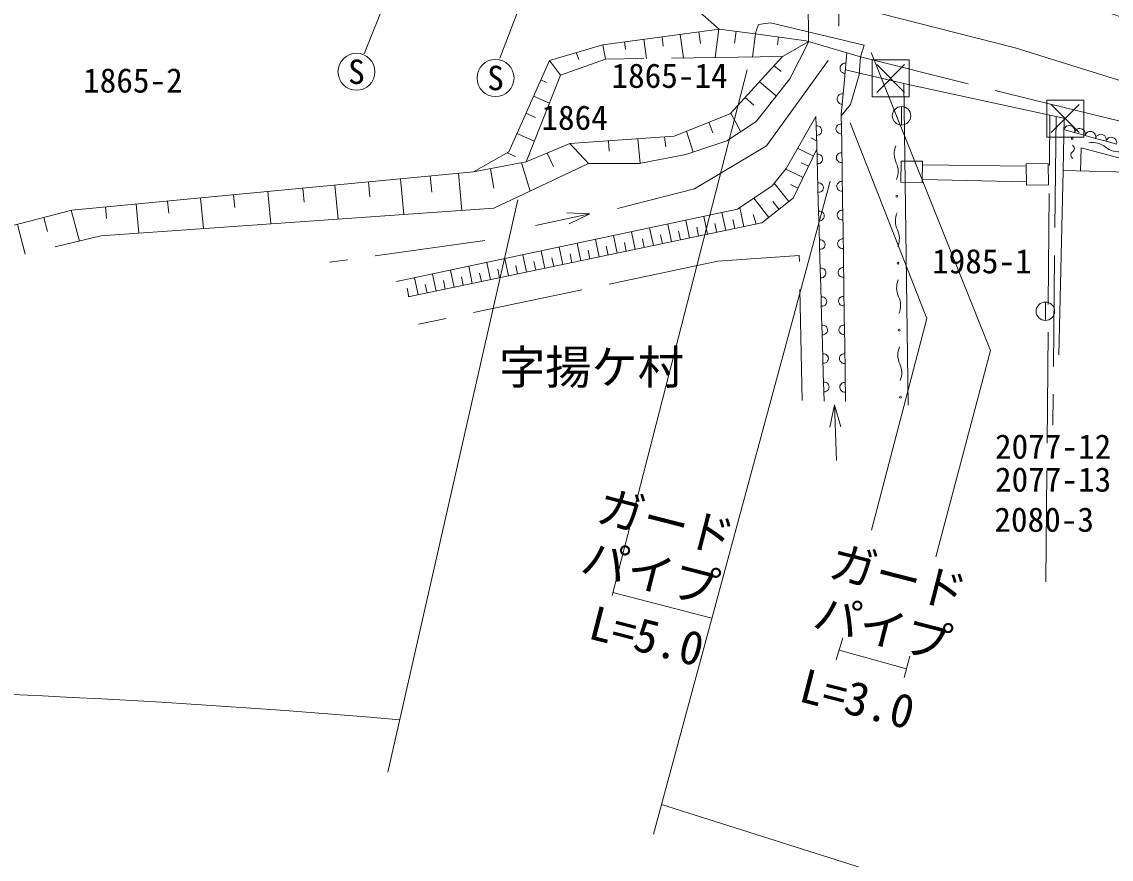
# Model space of a CAD drawing. Units: millimetres, scale not verified. Extents: x 40000 to 680000, y 20000 to 380000.
# Drawn here: x 383533 to 442440, y 259944 to 305196 of the extents above; entities that cross this region are included whole.
import ezdxf
from ezdxf.enums import TextEntityAlignment as Align

# ---------------------------------------------------------------- set-up
doc = ezdxf.new("R2010")
doc.units = ezdxf.units.MM
doc.header["$LTSCALE"] = 1000
doc.linetypes.add('CHAIN', pattern=[18.5, 12, -1.5, 3.5, -1.5])
doc.linetypes.add('DASHED', pattern=[7.5, 6, -1.5])
for name, color, linetype, lineweight in [('M-BGD', 7, 'Continuous', 13), ('M-BGD-EXST', 7, 'Continuous', 13), ('M-BMK', 2, 'CHAIN', 13), ('M-STR-HTXT', 7, 'Continuous', 13), ('M-STR-STRC', 7, 'Continuous', 13)]:
    doc.layers.add(name, color=color, linetype=linetype, lineweight=lineweight)
doc.layers.add('M-BMK-HTXT', color=7, linetype='Continuous')
doc.styles.add('ＭＳ ゴシック', font='')
doc.styles.get('ＭＳ ゴシック').set_extended_font_data('MS Gothic')

msp = doc.modelspace()

# ---------------------------------------------------------------- linework, layer by layer
at = {"layer": 'M-BGD', "linetype": 'DASHED'}
for p, q in [((426080, 304132), (425950, 318900)), ((427572, 318465), (427725, 303647)), ((428882, 303305), (438268, 300959)), ((431224, 301854), (428067, 302601)), ((438912, 274926), (439126, 300148)), ((439466, 300075), (439280, 283396)), ((440779, 297131), (440809, 298382)), ((432238, 297470), (437849, 297389)), ((437860, 296554), (432228, 296676)), ((408576, 293383), (400170, 292201))]:
    msp.add_line(p, q, dxfattribs=at)
at = {"layer": 'M-BGD'}
for p, q in [((420227, 304031), (420143, 304651)), ((421025, 303266), (421229, 304799)), ((422075, 304040), (422160, 304685)), ((416171, 303697), (416116, 304108)), ((417305, 303215), (417165, 304250)), ((418221, 303871), (418152, 304383)), ((419312, 303242), (419140, 304516)), ((423041, 303294), (423207, 304546)), ((424401, 303954), (424457, 304381)), ((424667, 303316), (426087, 304130)), ((413655, 303156), (413518, 303533)), ((414959, 303952), (415094, 303184)), ((428151, 303521), (427998, 301854)), ((412064, 303110), (412661, 302307)), ((424208, 302815), (424602, 302502)), ((411905, 301916), (411595, 302054)), ((423426, 301960), (424329, 301190)), ((427998, 301854), (427845, 300186)), ((431224, 301854), (431459, 284486)), ((439952, 299970), (431224, 301854)), ((412063, 300797), (411206, 301178)), ((423111, 300684), (422647, 301109)), ((411317, 300019), (410794, 300251)), ((421871, 300262), (422408, 299258)), ((426469, 300087), (426514, 298548)), ((427845, 300186), (427869, 298635)), ((439845, 297152), (439897, 299982)), ((419483, 299282), (419831, 298154)), ((420685, 299764), (420892, 299192)), ((440455, 299212), (439886, 299370)), ((411250, 298742), (410309, 299160)), ((415263, 298770), (415297, 298204)), ((416840, 298877), (416972, 297544)), ((418365, 298447), (418282, 298975)), ((426191, 298923), (426507, 298770)), ((441024, 299054), (440455, 299212)), ((441593, 298896), (441024, 299054)), ((442162, 298738), (441593, 298896)), ((442731, 298580), (442162, 298738)), ((410226, 297926), (409778, 298123)), ((411934, 298102), (412281, 297380)), ((413175, 298629), (414171, 297534)), ((425485, 298360), (426344, 297944)), ((426514, 298548), (426558, 297008)), ((427869, 298635), (427892, 297083)), ((407950, 297085), (410808, 297624)), ((410555, 297577), (411022, 296048)), ((425681, 297581), (426076, 297390)), ((431080, 297673), (431066, 296523)), ((432240, 297659), (431080, 297673)), ((432226, 296509), (432240, 297659)), ((439028, 297540), (437848, 297525)), ((437848, 297525), (437862, 296365)), ((439042, 296380), (439028, 297540)), ((407332, 294999), (407141, 297008)), ((409059, 296202), (408879, 297260)), ((424839, 297241), (425783, 296785)), ((426558, 297008), (426602, 295469)), ((427892, 297083), (427915, 295532)), ((400632, 294531), (400457, 296372)), ((402354, 295730), (402276, 296545)), ((404197, 294780), (404013, 296710)), ((405706, 295992), (405623, 296864)), ((424221, 296475), (425010, 295481)), ((425090, 296399), (425501, 296200)), ((431066, 296523), (432226, 296509)), ((437862, 296365), (439042, 296380)), ((395054, 295154), (394988, 295851)), ((397008, 294278), (396841, 296027)), ((398809, 295451), (398737, 296208)), ((388122, 294560), (388062, 295192)), ((389861, 293779), (389712, 295349)), ((391475, 294857), (391412, 295511)), ((393351, 294023), (393194, 295680)), ((422577, 294122), (422361, 295154)), ((423109, 295660), (423931, 294625)), ((424136, 295490), (424478, 295059)), ((426602, 295469), (426646, 293929)), ((427915, 295532), (427938, 293980)), ((384915, 293873), (384718, 294619)), ((386646, 293351), (386209, 295011)), ((414243, 294824), (411309, 294197)), ((414243, 294824), (413007, 294867)), ((414243, 294824), (413132, 294280)), ((420619, 293713), (420416, 294684)), ((421598, 293918), (421394, 294892)), ((423080, 294783), (423237, 294260)), ((383293, 294244), (383717, 292632)), ((417683, 293099), (417481, 294061)), ((418661, 293303), (418460, 294268)), ((419640, 293508), (419438, 294476)), ((420130, 293611), (420028, 294095)), ((421108, 293815), (421007, 294302)), ((422087, 294020), (421985, 294508)), ((427938, 293980), (427961, 292429)), ((414746, 292485), (414547, 293437)), ((415725, 292689), (415525, 293645)), ((416704, 292894), (416503, 293853)), ((417193, 292996), (417093, 293477)), ((418172, 293201), (418071, 293683)), ((419151, 293406), (419050, 293889)), ((426646, 293929), (426690, 292390)), ((411810, 291871), (411612, 292814)), ((412788, 292075), (412590, 293022)), ((413767, 292280), (413569, 293230)), ((414257, 292382), (414157, 292858)), ((415235, 292587), (415136, 293064)), ((416214, 292792), (416114, 293270)), ((408873, 291257), (408678, 292191)), ((409852, 291461), (409656, 292398)), ((410831, 291666), (410634, 292606)), ((411320, 291768), (411222, 292239)), ((412299, 291973), (412200, 292445)), ((413278, 292178), (413179, 292652)), ((426690, 292390), (426735, 290851)), ((427961, 292429), (427985, 290877)), ((406915, 290847), (406721, 291775)), ((407894, 291052), (407700, 291983)), ((408384, 291154), (408286, 291621)), ((409362, 291359), (409265, 291827)), ((410341, 291564), (410243, 292033)), ((404958, 290438), (404765, 291360)), ((405937, 290643), (405743, 291567)), ((406426, 290745), (406329, 291208)), ((407405, 290950), (407308, 291414)), ((404468, 290336), (404372, 290796)), ((405447, 290540), (405351, 291002)), ((426735, 290851), (426779, 289311)), ((427985, 290877), (428008, 289326)), ((426779, 289311), (426823, 287772)), ((428008, 289326), (428031, 287774)), ((426823, 287772), (426867, 286232)), ((428031, 287774), (428054, 286223)), ((426867, 286232), (426911, 284693)), ((428054, 286223), (428078, 284671)), ((427485, 284494), (427226, 283285)), ((427485, 284494), (427826, 283305)), ((427485, 284494), (427587, 281496))]:
    msp.add_line(p, q, dxfattribs=at)
at = {"layer": 'M-BGD', "linetype": 'DASHED'}
for points in [[(421233, 304799), (418920, 306842), (410997, 308458)], [(428882, 303305), (429074, 303937), (424016, 305143), (423369, 305055), (423192, 304555)], [(424667, 303316), (415094, 303184), (412661, 302307), (410808, 297624)], [(427134, 303105), (423804, 298486), (419910, 296176), (415747, 295102)], [(438268, 300959), (444904, 299339), (449635, 297958), (456112, 295296), (465050, 291622), (476800, 286144)], [(440809, 298382), (449712, 296026), (464979, 289589), (476860, 284304)], [(425737, 284738), (425572, 292562), (421162, 292263), (404979, 288852)]]:
    msp.add_lwpolyline(points, dxfattribs=at)
at = {"layer": 'M-BGD'}
for points in [[(428882, 303305), (425942, 304172), (423192, 304555), (421233, 304799), (414959, 303952), (412064, 303110), (409872, 298177), (407950, 297085), (386232, 295017), (383050, 294180)], [(385332, 293029), (387802, 293636), (409052, 295119), (414171, 297534), (416921, 297534), (419447, 298026), (421660, 298763), (423247, 299814), (425058, 302117), (426087, 304130)], [(410808, 297624), (413175, 298629), (418809, 299011), (421840, 300228), (424667, 303316)], [(428882, 303305), (428815, 302334), (428343, 300723), (427846, 300113)], [(403796, 291154), (422240, 295071), (424113, 296340), (424868, 297277), (426469, 300087)], [(404417, 290325), (423555, 294327), (425242, 295664), (426521, 298309)], [(439607, 287200), (439845, 297152), (444113, 297054), (443820, 285827), (453612, 285736)]]:
    msp.add_lwpolyline(points, dxfattribs=at)
for centre in [(440336, 298884), (430846, 295772), (430912, 292151), (430977, 288529), (431042, 284908)]:
    msp.add_circle(centre, 50, dxfattribs=at)
for centre, radius, start, end in [((428055, 302689), 280, 80.6098, 268.90542), ((427902, 301022), 280, 80.60877, 268.90626), ((426532, 299318), 260, 262.74119, 100.5474), ((427818, 299410), 262, 82.38247, 279.33239), ((440171, 299295), 295, 343.58161, 165.37339), ((440740, 299137), 295, 343.58067, 165.37381), ((441310, 298979), 295, 343.58161, 165.37339), ((441427, 297539), 1129, 51.18849, 99.78674), ((441879, 298821), 295, 343.58321, 165.37366), ((442448, 298663), 295, 343.58251, 165.37197), ((427842, 297859), 262, 82.38436, 279.3305), ((431781, 298053), 1075, 156.12286, 205.93996), ((440470, 297992), 210, 123.173, 239.965), ((440241, 298344), 210, 303.17583, 59.96547), ((442842, 299298), 1129, 231.18751, 279.78683), ((426576, 297779), 260, 262.74313, 100.54546), ((429847, 297113), 1075, 336.12073, 25.94208), ((426620, 296240), 260, 262.74313, 100.54546), ((427865, 296307), 262, 82.3814, 279.33349), ((426664, 294700), 260, 262.74313, 100.54546), ((427888, 294756), 262, 82.38457, 279.33251), ((431846, 294432), 1075, 156.12314, 205.93966), ((429912, 293491), 1075, 336.12229, 25.9418), ((426709, 293161), 260, 262.74103, 100.54532), ((427911, 293204), 262, 82.3825, 279.33236), ((426753, 291621), 260, 262.74307, 100.54551), ((427935, 291653), 262, 82.38454, 279.33253), ((431911, 290810), 1075, 156.12314, 205.93966), ((426797, 290082), 260, 262.74313, 100.54546), ((427958, 290101), 262, 82.38247, 279.33239), ((429978, 289870), 1075, 336.12253, 25.94154), ((426841, 288543), 260, 262.74313, 100.54546), ((427981, 288550), 262, 82.3814, 279.33349), ((431976, 287189), 1075, 156.12253, 205.94154), ((426885, 287003), 260, 262.74103, 100.54532), ((428004, 286998), 262, 82.38329, 279.3316), ((430043, 286248), 1075, 336.1231, 25.93971), ((426929, 285464), 260, 262.74313, 100.54546), ((428027, 285447), 262, 82.3825, 279.33236)]:
    msp.add_arc(centre, radius, start, end, dxfattribs=at)
at = {"layer": 'M-BGD-EXST'}
for p, q in [((404550, 309722), (402046, 303464)), ((411369, 308409), (409373, 303233)), ((429770, 301385), (431270, 302885)), ((429770, 302885), (431270, 301385)), ((431103, 300619), (431103, 299619)), ((439202, 299220), (440702, 300720)), ((439202, 300720), (440702, 299220)), ((438879, 290054), (438879, 289054))]:
    msp.add_line(p, q, dxfattribs=at)
for points in [[(429520, 301135), (431520, 301135), (431520, 303135), (429520, 303135)], [(438952, 298970), (440952, 298970), (440952, 300970), (438952, 300970)]]:
    msp.add_lwpolyline(points, close=True, dxfattribs=at)
for centre, radius in [((401631, 302496), 1000), ((409149, 302160), 1000), ((431103, 300119), 500), ((438879, 289554), 500)]:
    msp.add_circle(centre, radius, dxfattribs=at)
at = {"layer": 'M-BMK'}
msp.add_arc((348807, -1457), 321045, 70.20633, 87.75707, dxfattribs=at)
at = {"layer": 'M-STR-HTXT'}
for p, q in [((422757, 302600), (415453, 274187)), ((417682, 261304), (427239, 296593)), ((410350, 295577), (403320, 264654)), ((420843, 272976), (415495, 274350)), ((427922, 271903), (427569, 270712)), ((431372, 270239), (427729, 271249)), ((431555, 270918), (431246, 269771)), ((464002, 248416), (418115, 262902))]:
    msp.add_line(p, q, dxfattribs=at)
for points in [[(432954, 276284), (435906, 287437), (429457, 303541)], [(428334, 299743), (432466, 289167), (429484, 277730)]]:
    msp.add_lwpolyline(points, dxfattribs=at)
msp.add_arc((360037, -246800), 516156, 85.11806, 107.98408, dxfattribs=at)
at = {"layer": 'M-STR-STRC'}
msp.add_lwpolyline([(395632, 312623), (409103, 310316), (422656, 307524), (437241, 303789), (449445, 299992), (461459, 295608), (474868, 289967), (487884, 283778), (501207, 276637), (506669, 273422), (514091, 268827), (521364, 264006), (526267, 260609), (532380, 256128), (535366, 253848), (539416, 250656), (542377, 248257)], dxfattribs=at)

# ---------------------------------------------------------------- texts
at = {"layer": 'M-BGD-EXST', "style": 'ＭＳ ゴシック'}
for p in [(401631, 302496), (409149, 302160)]:
    msp.add_text('S', height=1320, dxfattribs=at).set_placement(p, align=Align.MIDDLE_CENTER)
at = {"layer": 'M-BMK-HTXT', "style": 'ＭＳ ゴシック'}
for s, height, p in [('1865-14', 1320, (418561, 302287)), ('1865-2', 1320, (389542, 302030)), ('1864', 1320, (413425, 300018)), ('1985-1', 1320, (435446, 292261)), ('字揚ケ村', 1833, (414338, 286532)), ('2077-12', 1320, (439298, 282245)), ('2077-13', 1320, (439298, 280464)), ('2080-3', 1320, (438816, 278297))]:
    msp.add_text(s, height=height, dxfattribs=at).set_placement(p, align=Align.MIDDLE_CENTER)
at = {"layer": 'M-STR-HTXT', "style": 'ＭＳ ゴシック'}
for s, p in [('ガード', (418373, 278179)), ('パイプ', (417525, 275423)), ('ガード', (430933, 275193)), ('パイプ', (430085, 272437)), ('L=5.0', (417332, 272004)), ('L=3.0', (428721, 268606))]:
    msp.add_text(s, height=1833, rotation=345.591, dxfattribs=at).set_placement(p, align=Align.MIDDLE_CENTER)

doc.saveas('drawing.dxf')
